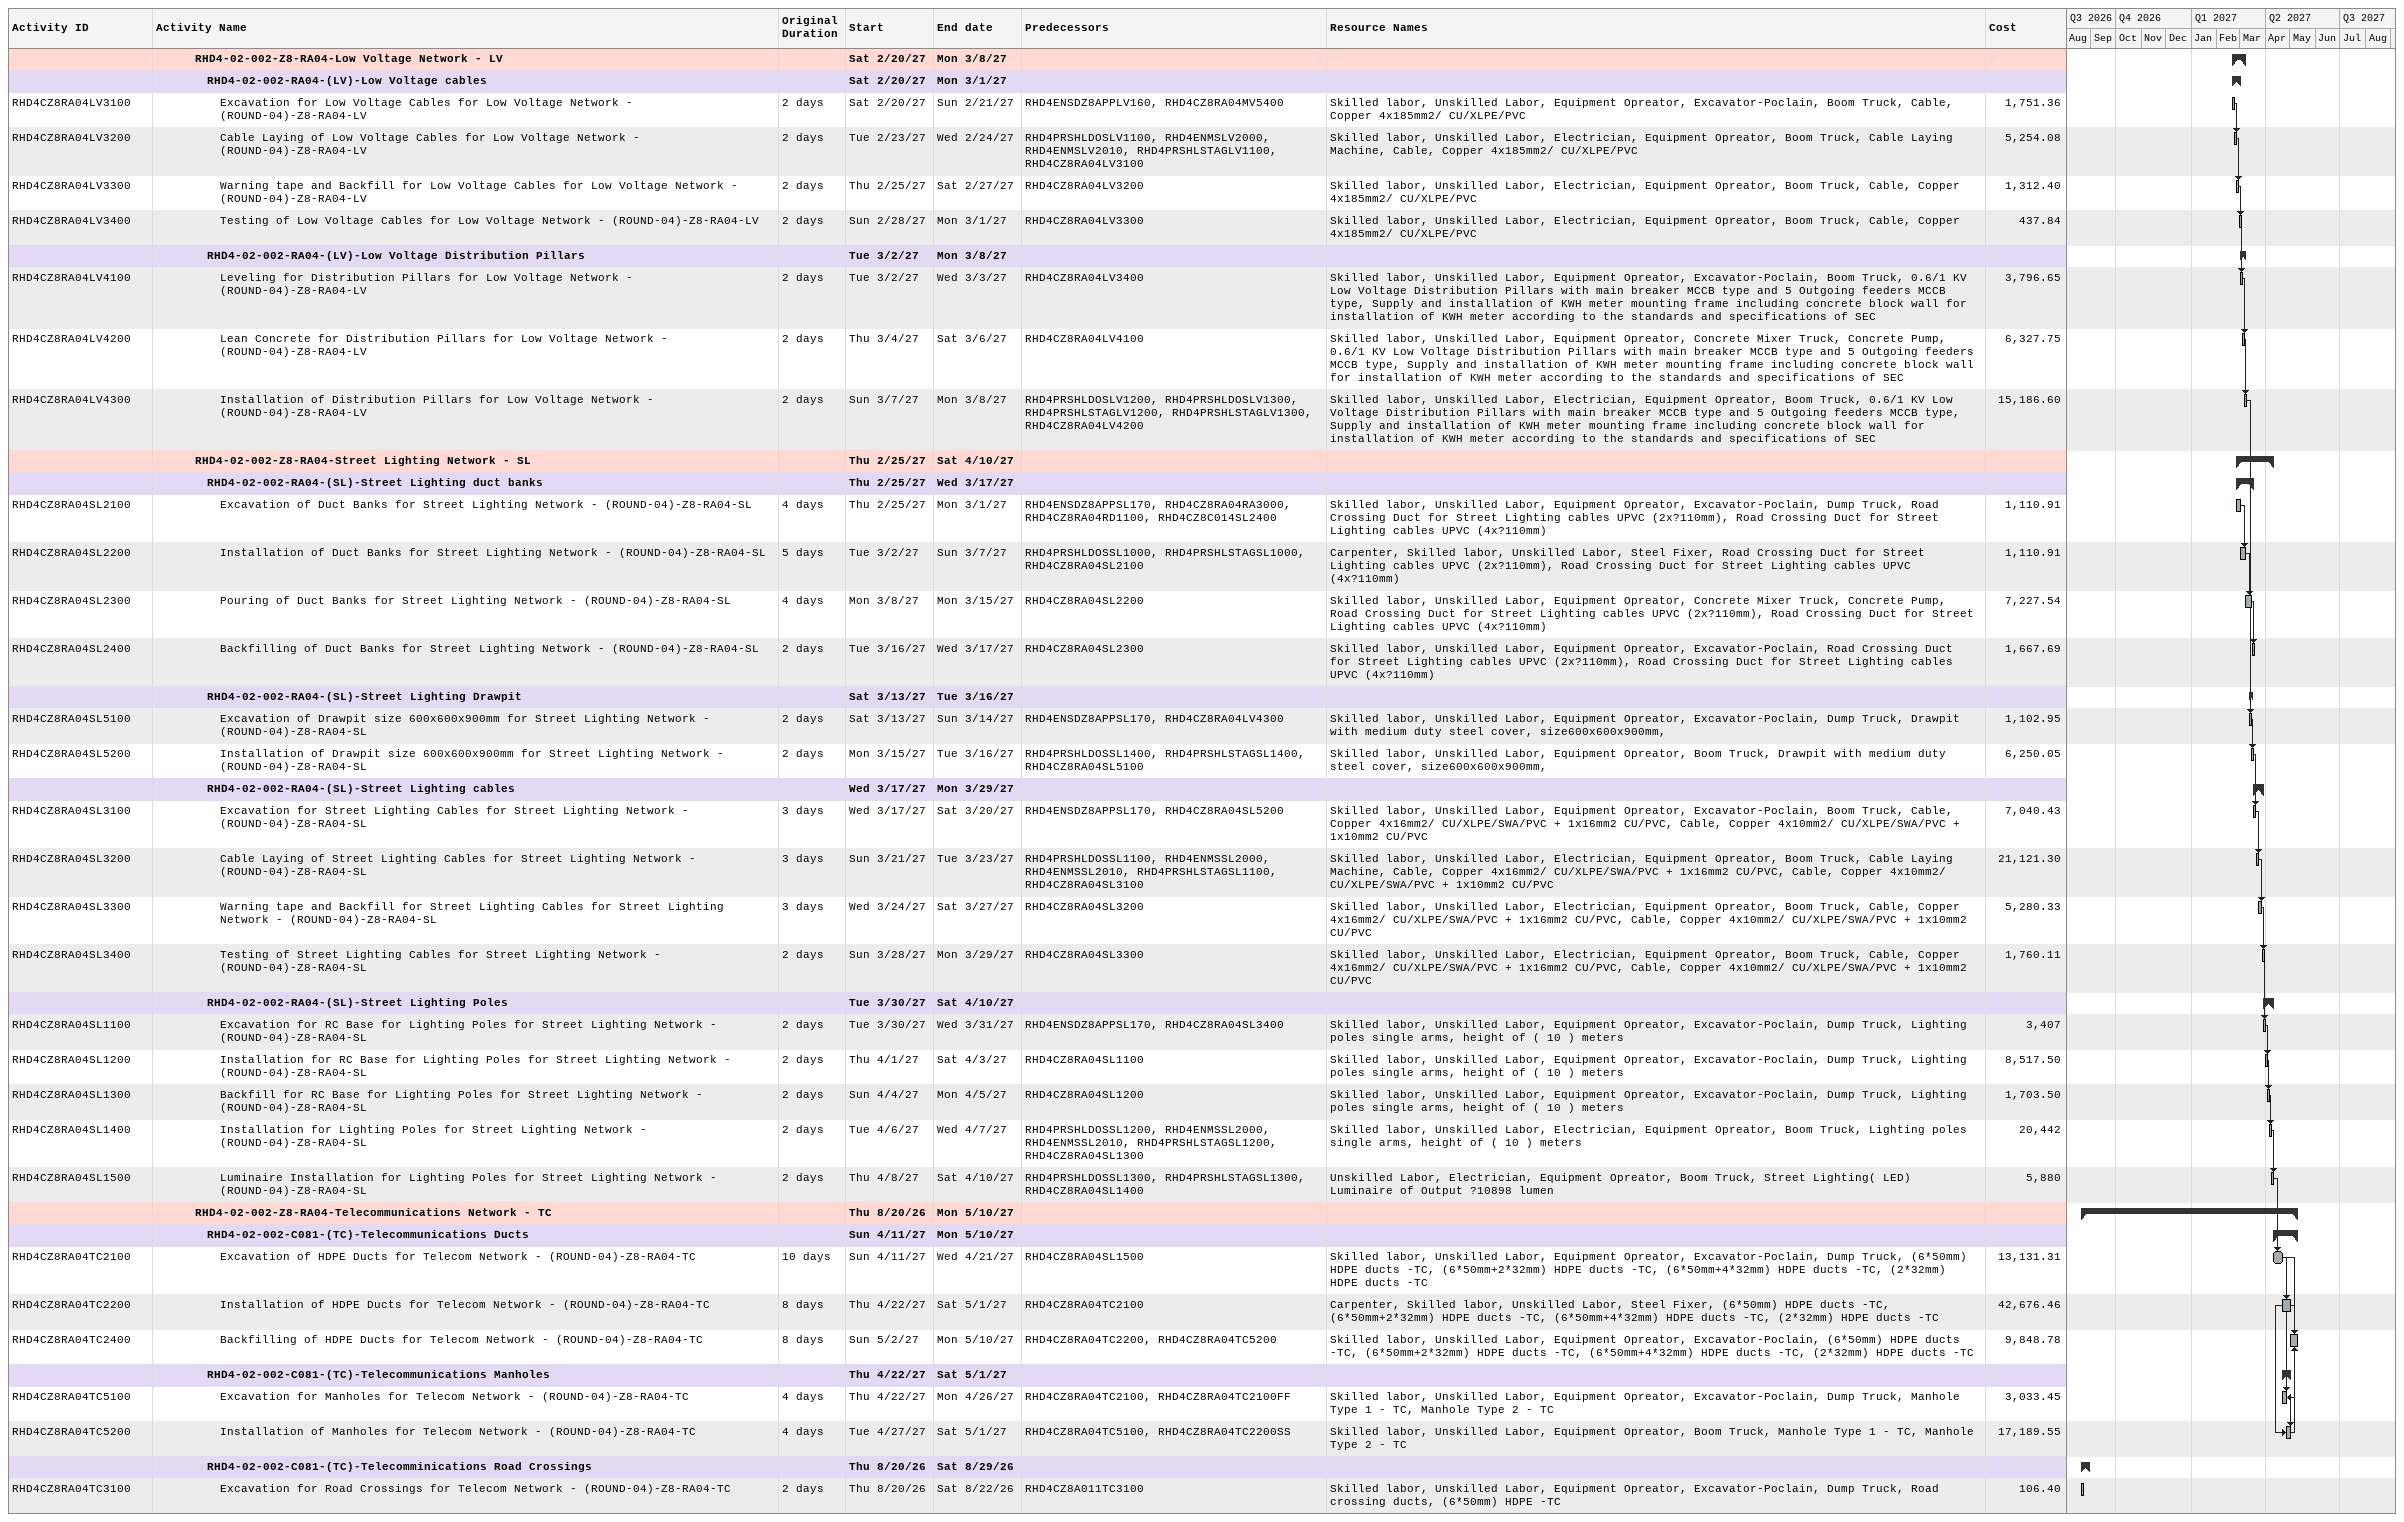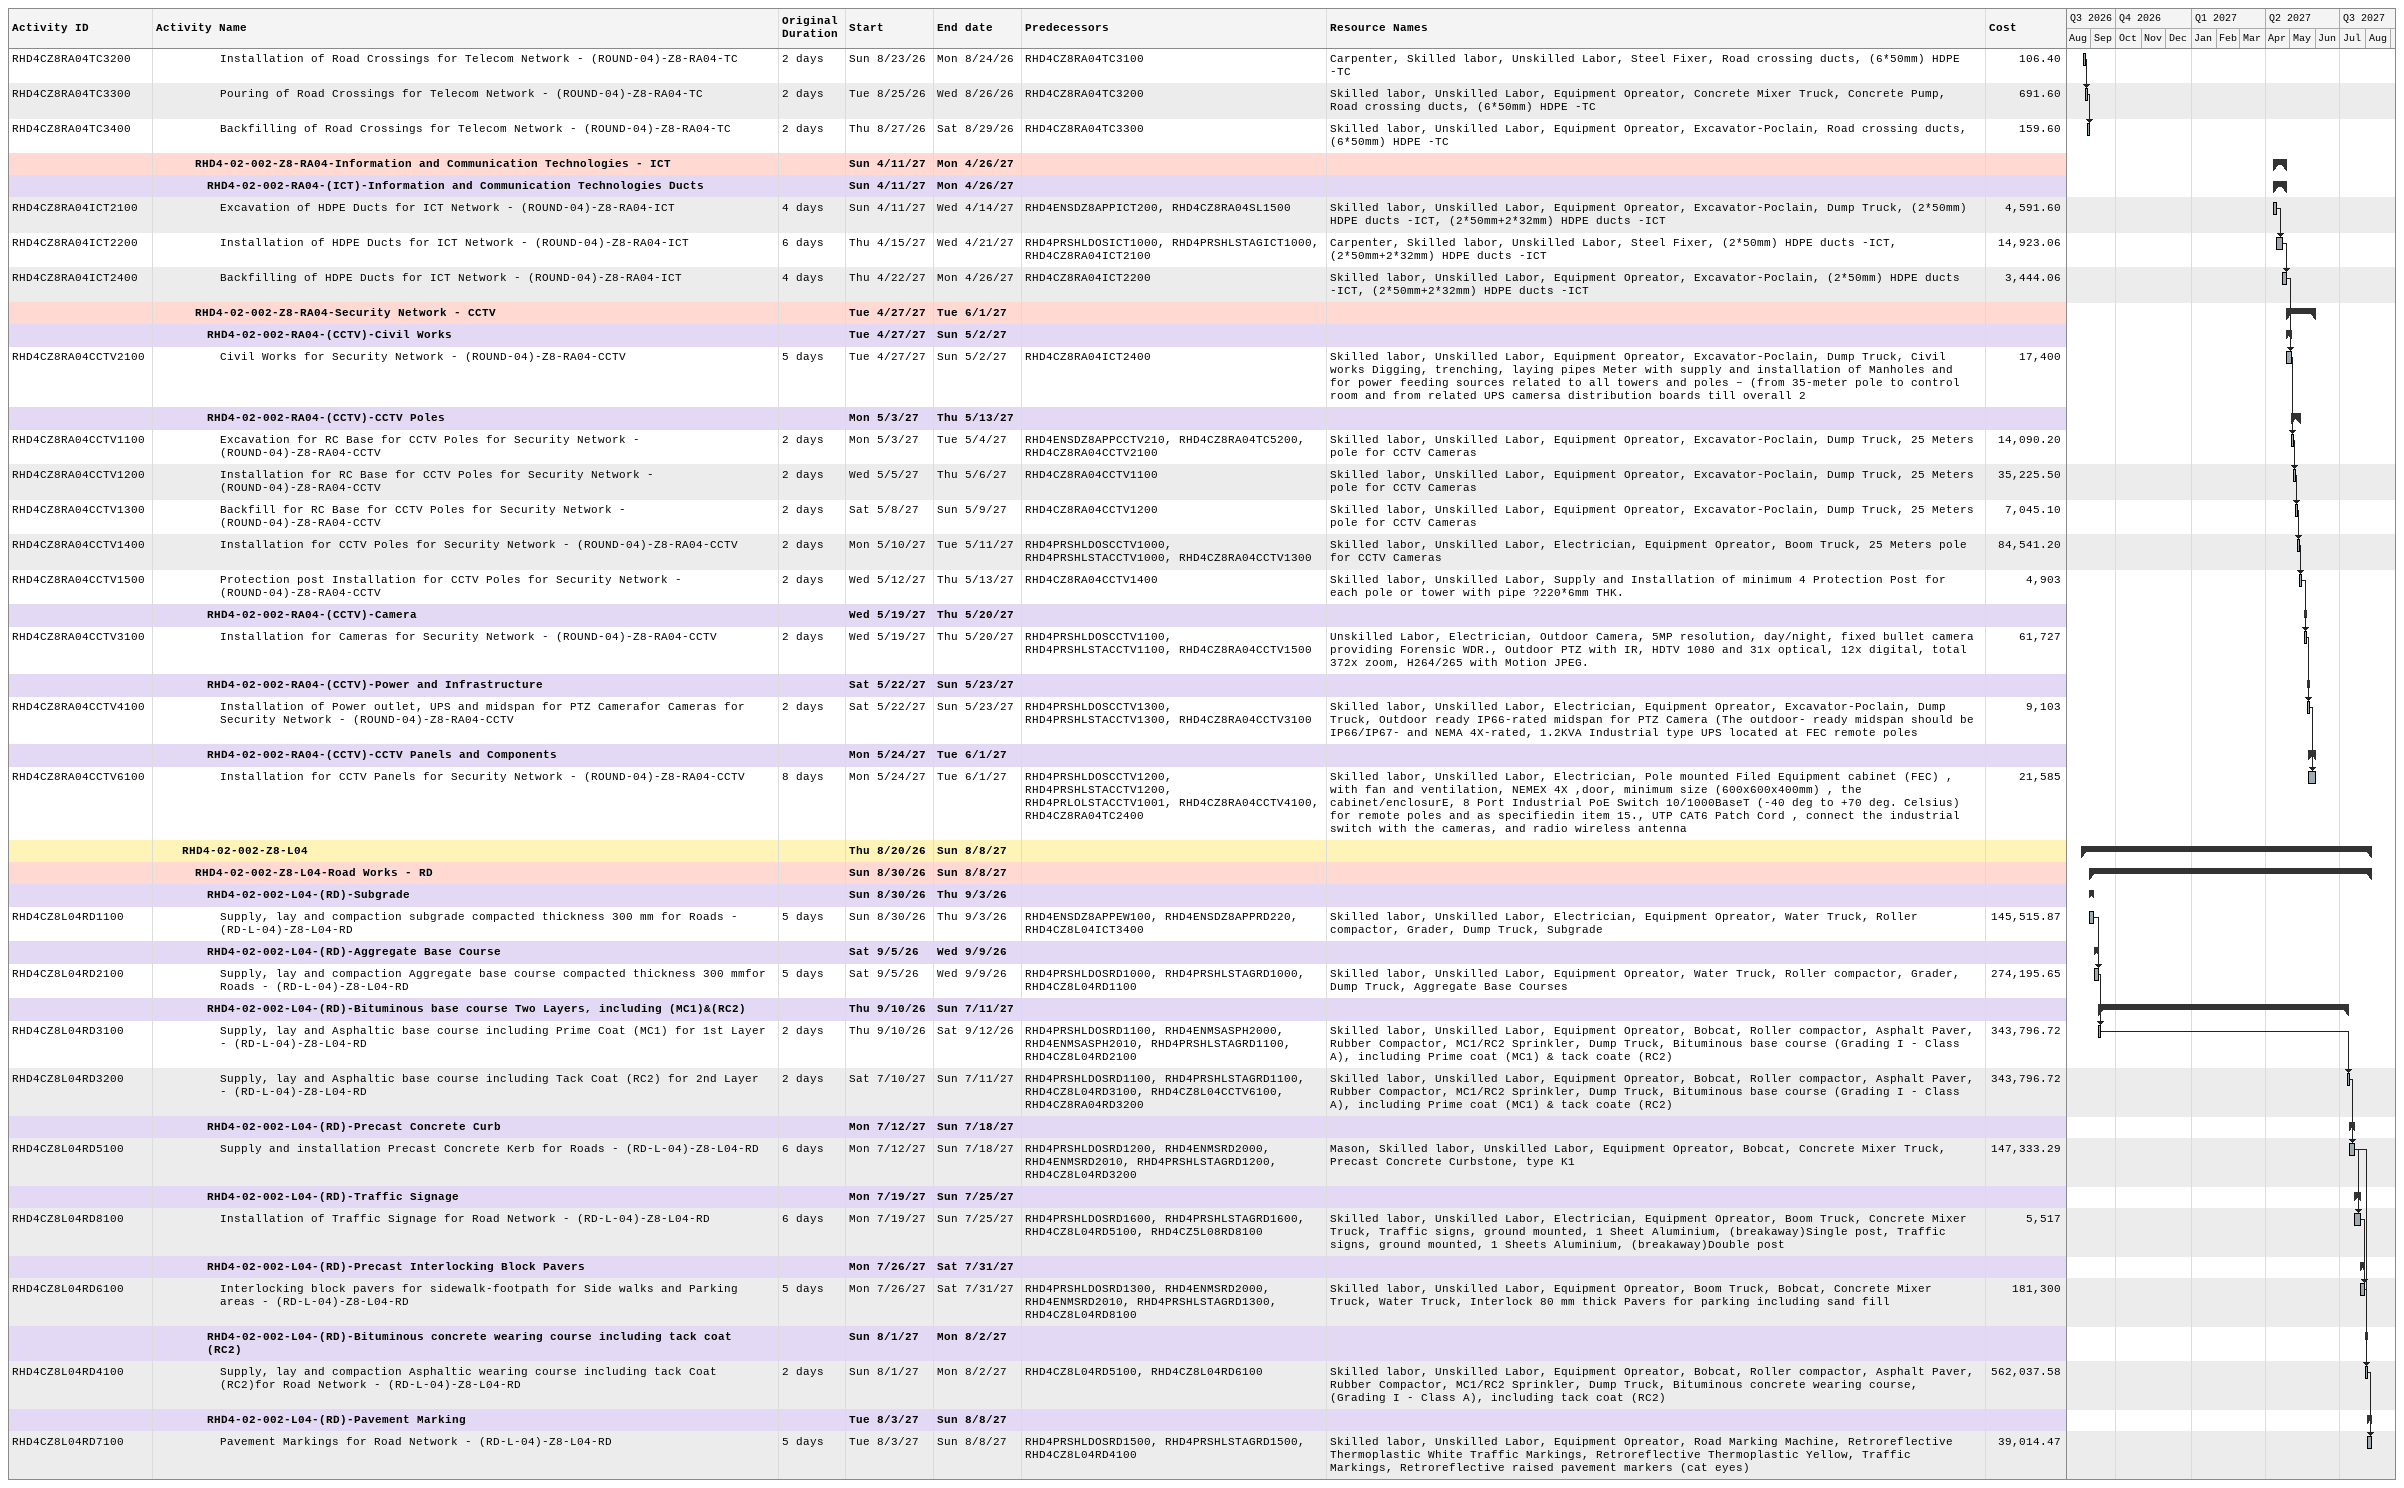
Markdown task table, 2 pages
| ID | Level | Task | Original duration | Start | Finish | Predecessors | Resources | Cost |
|---|---|---|---|---|---|---|---|---|
|  | 4 | **RHD4-02-002-Z8-RA04-Low Voltage Network - LV** |  | 2027-02-20 | 2027-03-08 |  |  |  |
|  | 5 | **RHD4-02-002-RA04-(LV)-Low Voltage cables** |  | 2027-02-20 | 2027-03-01 |  |  |  |
| RHD4CZ8RA04LV3100 | 6 | Excavation for Low Voltage Cables for Low Voltage Network - (ROUND-04)-Z8-RA04-LV | 2d | 2027-02-20 | 2027-02-21 | RHD4ENSDZ8APPLV160, RHD4CZ8RA04MV5400 | Skilled labor, Unskilled Labor, Equipment Opreator, Excavator-Poclain, Boom Truck, Cable, Copper 4x185mm2/ CU/XLPE/PVC | 1751.36 |
| RHD4CZ8RA04LV3200 | 6 | Cable Laying of Low Voltage Cables for Low Voltage Network - (ROUND-04)-Z8-RA04-LV | 2d | 2027-02-23 | 2027-02-24 | RHD4PRSHLDOSLV1100, RHD4ENMSLV2000, RHD4ENMSLV2010, RHD4PRSHLSTAGLV1100, RHD4CZ8RA04LV3100 | Skilled labor, Unskilled Labor, Electrician, Equipment Opreator, Boom Truck, Cable Laying Machine, Cable, Copper 4x185mm2/ CU/XLPE/PVC | 5254.08 |
| RHD4CZ8RA04LV3300 | 6 | Warning tape and Backfill for Low Voltage Cables for Low Voltage Network - (ROUND-04)-Z8-RA04-LV | 2d | 2027-02-25 | 2027-02-27 | RHD4CZ8RA04LV3200 | Skilled labor, Unskilled Labor, Electrician, Equipment Opreator, Boom Truck, Cable, Copper 4x185mm2/ CU/XLPE/PVC | 1312.40 |
| RHD4CZ8RA04LV3400 | 6 | Testing of Low Voltage Cables for Low Voltage Network - (ROUND-04)-Z8-RA04-LV | 2d | 2027-02-28 | 2027-03-01 | RHD4CZ8RA04LV3300 | Skilled labor, Unskilled Labor, Electrician, Equipment Opreator, Boom Truck, Cable, Copper 4x185mm2/ CU/XLPE/PVC | 437.84 |
|  | 5 | **RHD4-02-002-RA04-(LV)-Low Voltage Distribution Pillars** |  | 2027-03-02 | 2027-03-08 |  |  |  |
| RHD4CZ8RA04LV4100 | 6 | Leveling for Distribution Pillars for Low Voltage Network - (ROUND-04)-Z8-RA04-LV | 2d | 2027-03-02 | 2027-03-03 | RHD4CZ8RA04LV3400 | Skilled labor, Unskilled Labor, Equipment Opreator, Excavator-Poclain, Boom Truck, 0.6/1 KV Low Voltage Distribution Pillars with main breaker MCCB type and 5 Outgoing feeders MCCB type, Supply and installation of KWH meter mounting frame including concrete block wall for installation of KWH meter according to the standards and specifications of SEC | 3796.65 |
| RHD4CZ8RA04LV4200 | 6 | Lean Concrete for Distribution Pillars for Low Voltage Network - (ROUND-04)-Z8-RA04-LV | 2d | 2027-03-04 | 2027-03-06 | RHD4CZ8RA04LV4100 | Skilled labor, Unskilled Labor, Equipment Opreator, Concrete Mixer Truck, Concrete Pump, 0.6/1 KV Low Voltage Distribution Pillars with main breaker MCCB type and 5 Outgoing feeders MCCB type, Supply and installation of KWH meter mounting frame including concrete block wall for installation of KWH meter according to the standards and specifications of SEC | 6327.75 |
| RHD4CZ8RA04LV4300 | 6 | Installation of Distribution Pillars for Low Voltage Network - (ROUND-04)-Z8-RA04-LV | 2d | 2027-03-07 | 2027-03-08 | RHD4PRSHLDOSLV1200, RHD4PRSHLDOSLV1300, RHD4PRSHLSTAGLV1200, RHD4PRSHLSTAGLV1300, RHD4CZ8RA04LV4200 | Skilled labor, Unskilled Labor, Electrician, Equipment Opreator, Boom Truck, 0.6/1 KV Low Voltage Distribution Pillars with main breaker MCCB type and 5 Outgoing feeders MCCB type, Supply and installation of KWH meter mounting frame including concrete block wall for installation of KWH meter according to the standards and specifications of SEC | 15186.60 |
|  | 4 | **RHD4-02-002-Z8-RA04-Street Lighting Network - SL** |  | 2027-02-25 | 2027-04-10 |  |  |  |
|  | 5 | **RHD4-02-002-RA04-(SL)-Street Lighting duct banks** |  | 2027-02-25 | 2027-03-17 |  |  |  |
| RHD4CZ8RA04SL2100 | 6 | Excavation of Duct Banks for Street Lighting Network - (ROUND-04)-Z8-RA04-SL | 4d | 2027-02-25 | 2027-03-01 | RHD4ENSDZ8APPSL170, RHD4CZ8RA04RA3000, RHD4CZ8RA04RD1100, RHD4CZ8C014SL2400 | Skilled labor, Unskilled Labor, Equipment Opreator, Excavator-Poclain, Dump Truck, Road Crossing Duct for Street Lighting cables UPVC (2x?110mm), Road Crossing Duct for Street Lighting cables UPVC (4x?110mm) | 1110.91 |
| RHD4CZ8RA04SL2200 | 6 | Installation of Duct Banks for Street Lighting Network - (ROUND-04)-Z8-RA04-SL | 5d | 2027-03-02 | 2027-03-07 | RHD4PRSHLDOSSL1000, RHD4PRSHLSTAGSL1000, RHD4CZ8RA04SL2100 | Carpenter, Skilled labor, Unskilled Labor, Steel Fixer, Road Crossing Duct for Street Lighting cables UPVC (2x?110mm), Road Crossing Duct for Street Lighting cables UPVC (4x?110mm) | 1110.91 |
| RHD4CZ8RA04SL2300 | 6 | Pouring of Duct Banks for Street Lighting Network - (ROUND-04)-Z8-RA04-SL | 4d | 2027-03-08 | 2027-03-15 | RHD4CZ8RA04SL2200 | Skilled labor, Unskilled Labor, Equipment Opreator, Concrete Mixer Truck, Concrete Pump, Road Crossing Duct for Street Lighting cables UPVC (2x?110mm), Road Crossing Duct for Street Lighting cables UPVC (4x?110mm) | 7227.54 |
| RHD4CZ8RA04SL2400 | 6 | Backfilling of Duct Banks for Street Lighting Network - (ROUND-04)-Z8-RA04-SL | 2d | 2027-03-16 | 2027-03-17 | RHD4CZ8RA04SL2300 | Skilled labor, Unskilled Labor, Equipment Opreator, Excavator-Poclain, Road Crossing Duct for Street Lighting cables UPVC (2x?110mm), Road Crossing Duct for Street Lighting cables UPVC (4x?110mm) | 1667.69 |
|  | 5 | **RHD4-02-002-RA04-(SL)-Street Lighting Drawpit** |  | 2027-03-13 | 2027-03-16 |  |  |  |
| RHD4CZ8RA04SL5100 | 6 | Excavation of Drawpit size 600x600x900mm for Street Lighting Network - (ROUND-04)-Z8-RA04-SL | 2d | 2027-03-13 | 2027-03-14 | RHD4ENSDZ8APPSL170, RHD4CZ8RA04LV4300 | Skilled labor, Unskilled Labor, Equipment Opreator, Excavator-Poclain, Dump Truck, Drawpit with medium duty steel cover, size600x600x900mm, | 1102.95 |
| RHD4CZ8RA04SL5200 | 6 | Installation of Drawpit size 600x600x900mm for Street Lighting Network - (ROUND-04)-Z8-RA04-SL | 2d | 2027-03-15 | 2027-03-16 | RHD4PRSHLDOSSL1400, RHD4PRSHLSTAGSL1400, RHD4CZ8RA04SL5100 | Skilled labor, Unskilled Labor, Equipment Opreator, Boom Truck, Drawpit with medium duty steel cover, size600x600x900mm, | 6250.05 |
|  | 5 | **RHD4-02-002-RA04-(SL)-Street Lighting cables** |  | 2027-03-17 | 2027-03-29 |  |  |  |
| RHD4CZ8RA04SL3100 | 6 | Excavation for Street Lighting Cables for Street Lighting Network - (ROUND-04)-Z8-RA04-SL | 3d | 2027-03-17 | 2027-03-20 | RHD4ENSDZ8APPSL170, RHD4CZ8RA04SL5200 | Skilled labor, Unskilled Labor, Equipment Opreator, Excavator-Poclain, Boom Truck, Cable, Copper 4x16mm2/ CU/XLPE/SWA/PVC + 1x16mm2 CU/PVC, Cable, Copper 4x10mm2/ CU/XLPE/SWA/PVC + 1x10mm2 CU/PVC | 7040.43 |
| RHD4CZ8RA04SL3200 | 6 | Cable Laying of Street Lighting Cables for Street Lighting Network - (ROUND-04)-Z8-RA04-SL | 3d | 2027-03-21 | 2027-03-23 | RHD4PRSHLDOSSL1100, RHD4ENMSSL2000, RHD4ENMSSL2010, RHD4PRSHLSTAGSL1100, RHD4CZ8RA04SL3100 | Skilled labor, Unskilled Labor, Electrician, Equipment Opreator, Boom Truck, Cable Laying Machine, Cable, Copper 4x16mm2/ CU/XLPE/SWA/PVC + 1x16mm2 CU/PVC, Cable, Copper 4x10mm2/ CU/XLPE/SWA/PVC + 1x10mm2 CU/PVC | 21121.30 |
| RHD4CZ8RA04SL3300 | 6 | Warning tape and Backfill for Street Lighting Cables for Street Lighting Network - (ROUND-04)-Z8-RA04-SL | 3d | 2027-03-24 | 2027-03-27 | RHD4CZ8RA04SL3200 | Skilled labor, Unskilled Labor, Electrician, Equipment Opreator, Boom Truck, Cable, Copper 4x16mm2/ CU/XLPE/SWA/PVC + 1x16mm2 CU/PVC, Cable, Copper 4x10mm2/ CU/XLPE/SWA/PVC + 1x10mm2 CU/PVC | 5280.33 |
| RHD4CZ8RA04SL3400 | 6 | Testing of Street Lighting Cables for Street Lighting Network - (ROUND-04)-Z8-RA04-SL | 2d | 2027-03-28 | 2027-03-29 | RHD4CZ8RA04SL3300 | Skilled labor, Unskilled Labor, Electrician, Equipment Opreator, Boom Truck, Cable, Copper 4x16mm2/ CU/XLPE/SWA/PVC + 1x16mm2 CU/PVC, Cable, Copper 4x10mm2/ CU/XLPE/SWA/PVC + 1x10mm2 CU/PVC | 1760.11 |
|  | 5 | **RHD4-02-002-RA04-(SL)-Street Lighting Poles** |  | 2027-03-30 | 2027-04-10 |  |  |  |
| RHD4CZ8RA04SL1100 | 6 | Excavation for RC Base for Lighting Poles for Street Lighting Network - (ROUND-04)-Z8-RA04-SL | 2d | 2027-03-30 | 2027-03-31 | RHD4ENSDZ8APPSL170, RHD4CZ8RA04SL3400 | Skilled labor, Unskilled Labor, Equipment Opreator, Excavator-Poclain, Dump Truck, Lighting poles single arms, height of ( 10 ) meters | 3407 |
| RHD4CZ8RA04SL1200 | 6 | Installation for RC Base for Lighting Poles for Street Lighting Network - (ROUND-04)-Z8-RA04-SL | 2d | 2027-04-01 | 2027-04-03 | RHD4CZ8RA04SL1100 | Skilled labor, Unskilled Labor, Equipment Opreator, Excavator-Poclain, Dump Truck, Lighting poles single arms, height of ( 10 ) meters | 8517.50 |
| RHD4CZ8RA04SL1300 | 6 | Backfill for RC Base for Lighting Poles for Street Lighting Network - (ROUND-04)-Z8-RA04-SL | 2d | 2027-04-04 | 2027-04-05 | RHD4CZ8RA04SL1200 | Skilled labor, Unskilled Labor, Equipment Opreator, Excavator-Poclain, Dump Truck, Lighting poles single arms, height of ( 10 ) meters | 1703.50 |
| RHD4CZ8RA04SL1400 | 6 | Installation for Lighting Poles for Street Lighting Network - (ROUND-04)-Z8-RA04-SL | 2d | 2027-04-06 | 2027-04-07 | RHD4PRSHLDOSSL1200, RHD4ENMSSL2000, RHD4ENMSSL2010, RHD4PRSHLSTAGSL1200, RHD4CZ8RA04SL1300 | Skilled labor, Unskilled Labor, Electrician, Equipment Opreator, Boom Truck, Lighting poles single arms, height of ( 10 ) meters | 20442 |
| RHD4CZ8RA04SL1500 | 6 | Luminaire Installation for Lighting Poles for Street Lighting Network - (ROUND-04)-Z8-RA04-SL | 2d | 2027-04-08 | 2027-04-10 | RHD4PRSHLDOSSL1300, RHD4PRSHLSTAGSL1300, RHD4CZ8RA04SL1400 | Unskilled Labor, Electrician, Equipment Opreator, Boom Truck, Street Lighting( LED) Luminaire of Output ?10898 lumen | 5880 |
|  | 4 | **RHD4-02-002-Z8-RA04-Telecommunications Network - TC** |  | 2026-08-20 | 2027-05-10 |  |  |  |
|  | 5 | **RHD4-02-002-C081-(TC)-Telecommunications Ducts** |  | 2027-04-11 | 2027-05-10 |  |  |  |
| RHD4CZ8RA04TC2100 | 6 | Excavation of HDPE Ducts for Telecom Network - (ROUND-04)-Z8-RA04-TC | 10d | 2027-04-11 | 2027-04-21 | RHD4CZ8RA04SL1500 | Skilled labor, Unskilled Labor, Equipment Opreator, Excavator-Poclain, Dump Truck, (6*50mm) HDPE ducts -TC, (6*50mm+2*32mm) HDPE ducts -TC, (6*50mm+4*32mm) HDPE ducts -TC, (2*32mm) HDPE ducts -TC | 13131.31 |
| RHD4CZ8RA04TC2200 | 6 | Installation of HDPE Ducts for Telecom Network - (ROUND-04)-Z8-RA04-TC | 8d | 2027-04-22 | 2027-05-01 | RHD4CZ8RA04TC2100 | Carpenter, Skilled labor, Unskilled Labor, Steel Fixer, (6*50mm) HDPE ducts -TC, (6*50mm+2*32mm) HDPE ducts -TC, (6*50mm+4*32mm) HDPE ducts -TC, (2*32mm) HDPE ducts -TC | 42676.46 |
| RHD4CZ8RA04TC2400 | 6 | Backfilling of HDPE Ducts for Telecom Network - (ROUND-04)-Z8-RA04-TC | 8d | 2027-05-02 | 2027-05-10 | RHD4CZ8RA04TC2200, RHD4CZ8RA04TC5200 | Skilled labor, Unskilled Labor, Equipment Opreator, Excavator-Poclain, (6*50mm) HDPE ducts -TC, (6*50mm+2*32mm) HDPE ducts -TC, (6*50mm+4*32mm) HDPE ducts -TC, (2*32mm) HDPE ducts -TC | 9848.78 |
|  | 5 | **RHD4-02-002-C081-(TC)-Telecommunications Manholes** |  | 2027-04-22 | 2027-05-01 |  |  |  |
| RHD4CZ8RA04TC5100 | 6 | Excavation for Manholes for Telecom Network - (ROUND-04)-Z8-RA04-TC | 4d | 2027-04-22 | 2027-04-26 | RHD4CZ8RA04TC2100, RHD4CZ8RA04TC2100FF | Skilled labor, Unskilled Labor, Equipment Opreator, Excavator-Poclain, Dump Truck, Manhole Type 1 - TC, Manhole Type 2 - TC | 3033.45 |
| RHD4CZ8RA04TC5200 | 6 | Installation of Manholes for Telecom Network - (ROUND-04)-Z8-RA04-TC | 4d | 2027-04-27 | 2027-05-01 | RHD4CZ8RA04TC5100, RHD4CZ8RA04TC2200SS | Skilled labor, Unskilled Labor, Equipment Opreator, Boom Truck, Manhole Type 1 - TC, Manhole Type 2 - TC | 17189.55 |
|  | 5 | **RHD4-02-002-C081-(TC)-Telecomminications Road Crossings** |  | 2026-08-20 | 2026-08-29 |  |  |  |
| RHD4CZ8RA04TC3100 | 6 | Excavation for Road Crossings for Telecom Network - (ROUND-04)-Z8-RA04-TC | 2d | 2026-08-20 | 2026-08-22 | RHD4CZ8A011TC3100 | Skilled labor, Unskilled Labor, Equipment Opreator, Excavator-Poclain, Dump Truck, Road crossing ducts, (6*50mm) HDPE -TC | 106.40 |
| RHD4CZ8RA04TC3200 | 6 | Installation of Road Crossings for Telecom Network - (ROUND-04)-Z8-RA04-TC | 2d | 2026-08-23 | 2026-08-24 | RHD4CZ8RA04TC3100 | Carpenter, Skilled labor, Unskilled Labor, Steel Fixer, Road crossing ducts, (6*50mm) HDPE -TC | 106.40 |
| RHD4CZ8RA04TC3300 | 6 | Pouring of Road Crossings for Telecom Network - (ROUND-04)-Z8-RA04-TC | 2d | 2026-08-25 | 2026-08-26 | RHD4CZ8RA04TC3200 | Skilled labor, Unskilled Labor, Equipment Opreator, Concrete Mixer Truck, Concrete Pump, Road crossing ducts, (6*50mm) HDPE -TC | 691.60 |
| RHD4CZ8RA04TC3400 | 6 | Backfilling of Road Crossings for Telecom Network - (ROUND-04)-Z8-RA04-TC | 2d | 2026-08-27 | 2026-08-29 | RHD4CZ8RA04TC3300 | Skilled labor, Unskilled Labor, Equipment Opreator, Excavator-Poclain, Road crossing ducts, (6*50mm) HDPE -TC | 159.60 |
|  | 4 | **RHD4-02-002-Z8-RA04-Information and Communication Technologies - ICT** |  | 2027-04-11 | 2027-04-26 |  |  |  |
|  | 5 | **RHD4-02-002-RA04-(ICT)-Information and Communication Technologies Ducts** |  | 2027-04-11 | 2027-04-26 |  |  |  |
| RHD4CZ8RA04ICT2100 | 6 | Excavation of HDPE Ducts for ICT Network - (ROUND-04)-Z8-RA04-ICT | 4d | 2027-04-11 | 2027-04-14 | RHD4ENSDZ8APPICT200, RHD4CZ8RA04SL1500 | Skilled labor, Unskilled Labor, Equipment Opreator, Excavator-Poclain, Dump Truck, (2*50mm) HDPE ducts -ICT, (2*50mm+2*32mm) HDPE ducts -ICT | 4591.60 |
| RHD4CZ8RA04ICT2200 | 6 | Installation of HDPE Ducts for ICT Network - (ROUND-04)-Z8-RA04-ICT | 6d | 2027-04-15 | 2027-04-21 | RHD4PRSHLDOSICT1000, RHD4PRSHLSTAGICT1000, RHD4CZ8RA04ICT2100 | Carpenter, Skilled labor, Unskilled Labor, Steel Fixer, (2*50mm) HDPE ducts -ICT, (2*50mm+2*32mm) HDPE ducts -ICT | 14923.06 |
| RHD4CZ8RA04ICT2400 | 6 | Backfilling of HDPE Ducts for ICT Network - (ROUND-04)-Z8-RA04-ICT | 4d | 2027-04-22 | 2027-04-26 | RHD4CZ8RA04ICT2200 | Skilled labor, Unskilled Labor, Equipment Opreator, Excavator-Poclain, (2*50mm) HDPE ducts -ICT, (2*50mm+2*32mm) HDPE ducts -ICT | 3444.06 |
|  | 4 | **RHD4-02-002-Z8-RA04-Security Network - CCTV** |  | 2027-04-27 | 2027-06-01 |  |  |  |
|  | 5 | **RHD4-02-002-RA04-(CCTV)-Civil Works** |  | 2027-04-27 | 2027-05-02 |  |  |  |
| RHD4CZ8RA04CCTV2100 | 6 | Civil Works for Security Network - (ROUND-04)-Z8-RA04-CCTV | 5d | 2027-04-27 | 2027-05-02 | RHD4CZ8RA04ICT2400 | Skilled labor, Unskilled Labor, Equipment Opreator, Excavator-Poclain, Dump Truck, Civil works Digging, trenching, laying pipes Meter with supply and installation of Manholes and for power feeding sources related to all towers and poles – (from 35-meter pole to control room and from related UPS camersa distribution boards till overall 2 | 17400 |
|  | 5 | **RHD4-02-002-RA04-(CCTV)-CCTV Poles** |  | 2027-05-03 | 2027-05-13 |  |  |  |
| RHD4CZ8RA04CCTV1100 | 6 | Excavation for RC Base for CCTV Poles for Security Network - (ROUND-04)-Z8-RA04-CCTV | 2d | 2027-05-03 | 2027-05-04 | RHD4ENSDZ8APPCCTV210, RHD4CZ8RA04TC5200, RHD4CZ8RA04CCTV2100 | Skilled labor, Unskilled Labor, Equipment Opreator, Excavator-Poclain, Dump Truck, 25 Meters pole for CCTV Cameras | 14090.20 |
| RHD4CZ8RA04CCTV1200 | 6 | Installation for RC Base for CCTV Poles for Security Network - (ROUND-04)-Z8-RA04-CCTV | 2d | 2027-05-05 | 2027-05-06 | RHD4CZ8RA04CCTV1100 | Skilled labor, Unskilled Labor, Equipment Opreator, Excavator-Poclain, Dump Truck, 25 Meters pole for CCTV Cameras | 35225.50 |
| RHD4CZ8RA04CCTV1300 | 6 | Backfill for RC Base for CCTV Poles for Security Network - (ROUND-04)-Z8-RA04-CCTV | 2d | 2027-05-08 | 2027-05-09 | RHD4CZ8RA04CCTV1200 | Skilled labor, Unskilled Labor, Equipment Opreator, Excavator-Poclain, Dump Truck, 25 Meters pole for CCTV Cameras | 7045.10 |
| RHD4CZ8RA04CCTV1400 | 6 | Installation for CCTV Poles for Security Network - (ROUND-04)-Z8-RA04-CCTV | 2d | 2027-05-10 | 2027-05-11 | RHD4PRSHLDOSCCTV1000, RHD4PRSHLSTACCTV1000, RHD4CZ8RA04CCTV1300 | Skilled labor, Unskilled Labor, Electrician, Equipment Opreator, Boom Truck, 25 Meters pole for CCTV Cameras | 84541.20 |
| RHD4CZ8RA04CCTV1500 | 6 | Protection post Installation for CCTV Poles for Security Network - (ROUND-04)-Z8-RA04-CCTV | 2d | 2027-05-12 | 2027-05-13 | RHD4CZ8RA04CCTV1400 | Skilled labor, Unskilled Labor, Supply and Installation of minimum 4 Protection Post for each pole or tower with pipe ?220*6mm THK. | 4903 |
|  | 5 | **RHD4-02-002-RA04-(CCTV)-Camera** |  | 2027-05-19 | 2027-05-20 |  |  |  |
| RHD4CZ8RA04CCTV3100 | 6 | Installation for Cameras for Security Network - (ROUND-04)-Z8-RA04-CCTV | 2d | 2027-05-19 | 2027-05-20 | RHD4PRSHLDOSCCTV1100, RHD4PRSHLSTACCTV1100, RHD4CZ8RA04CCTV1500 | Unskilled Labor, Electrician, Outdoor Camera, 5MP resolution, day/night, fixed bullet camera providing Forensic WDR., Outdoor PTZ with IR, HDTV 1080 and 31x optical, 12x digital, total 372x zoom, H264/265 with Motion JPEG. | 61727 |
|  | 5 | **RHD4-02-002-RA04-(CCTV)-Power and Infrastructure** |  | 2027-05-22 | 2027-05-23 |  |  |  |
| RHD4CZ8RA04CCTV4100 | 6 | Installation of Power outlet, UPS and midspan for PTZ Camerafor Cameras for Security Network - (ROUND-04)-Z8-RA04-CCTV | 2d | 2027-05-22 | 2027-05-23 | RHD4PRSHLDOSCCTV1300, RHD4PRSHLSTACCTV1300, RHD4CZ8RA04CCTV3100 | Skilled labor, Unskilled Labor, Electrician, Equipment Opreator, Excavator-Poclain, Dump Truck, Outdoor ready IP66-rated midspan for PTZ Camera (The outdoor- ready midspan should be IP66/IP67- and NEMA 4X-rated, 1.2KVA Industrial type UPS located at FEC remote poles | 9103 |
|  | 5 | **RHD4-02-002-RA04-(CCTV)-CCTV Panels and Components** |  | 2027-05-24 | 2027-06-01 |  |  |  |
| RHD4CZ8RA04CCTV6100 | 6 | Installation for CCTV Panels for Security Network - (ROUND-04)-Z8-RA04-CCTV | 8d | 2027-05-24 | 2027-06-01 | RHD4PRSHLDOSCCTV1200, RHD4PRSHLSTACCTV1200, RHD4PRLOLSTACCTV1001, RHD4CZ8RA04CCTV4100, RHD4CZ8RA04TC2400 | Skilled labor, Unskilled Labor, Electrician, Pole mounted Filed Equipment cabinet (FEC) , with fan and ventilation, NEMEX 4X ,door, minimum size (600x600x400mm) , the cabinet/enclosurE, 8 Port Industrial PoE Switch 10/1000BaseT (-40 deg to +70 deg. Celsius) for remote poles and as specifiedin item 15., UTP CAT6 Patch Cord , connect the industrial switch with the cameras, and radio wireless antenna | 21585 |
|  | 3 | **RHD4-02-002-Z8-L04** |  | 2026-08-20 | 2027-08-08 |  |  |  |
|  | 4 | **RHD4-02-002-Z8-L04-Road Works - RD** |  | 2026-08-30 | 2027-08-08 |  |  |  |
|  | 5 | **RHD4-02-002-L04-(RD)-Subgrade** |  | 2026-08-30 | 2026-09-03 |  |  |  |
| RHD4CZ8L04RD1100 | 6 | Supply, lay and compaction subgrade compacted thickness 300 mm for Roads - (RD-L-04)-Z8-L04-RD | 5d | 2026-08-30 | 2026-09-03 | RHD4ENSDZ8APPEW100, RHD4ENSDZ8APPRD220, RHD4CZ8L04ICT3400 | Skilled labor, Unskilled Labor, Electrician, Equipment Opreator, Water Truck, Roller compactor, Grader, Dump Truck, Subgrade | 145515.87 |
|  | 5 | **RHD4-02-002-L04-(RD)-Aggregate Base Course** |  | 2026-09-05 | 2026-09-09 |  |  |  |
| RHD4CZ8L04RD2100 | 6 | Supply, lay and compaction Aggregate base course compacted thickness 300 mmfor Roads - (RD-L-04)-Z8-L04-RD | 5d | 2026-09-05 | 2026-09-09 | RHD4PRSHLDOSRD1000, RHD4PRSHLSTAGRD1000, RHD4CZ8L04RD1100 | Skilled labor, Unskilled Labor, Equipment Opreator, Water Truck, Roller compactor, Grader, Dump Truck, Aggregate Base Courses | 274195.65 |
|  | 5 | **RHD4-02-002-L04-(RD)-Bituminous base course Two Layers, including (MC1)&(RC2)** |  | 2026-09-10 | 2027-07-11 |  |  |  |
| RHD4CZ8L04RD3100 | 6 | Supply, lay and Asphaltic base course including Prime Coat (MC1) for 1st Layer - (RD-L-04)-Z8-L04-RD | 2d | 2026-09-10 | 2026-09-12 | RHD4PRSHLDOSRD1100, RHD4ENMSASPH2000, RHD4ENMSASPH2010, RHD4PRSHLSTAGRD1100, RHD4CZ8L04RD2100 | Skilled labor, Unskilled Labor, Equipment Opreator, Bobcat, Roller compactor, Asphalt Paver, Rubber Compactor, MC1/RC2 Sprinkler, Dump Truck, Bituminous base course (Grading I - Class A), including Prime coat (MC1) & tack coate (RC2) | 343796.72 |
| RHD4CZ8L04RD3200 | 6 | Supply, lay and Asphaltic base course including Tack Coat (RC2) for 2nd Layer - (RD-L-04)-Z8-L04-RD | 2d | 2027-07-10 | 2027-07-11 | RHD4PRSHLDOSRD1100, RHD4PRSHLSTAGRD1100, RHD4CZ8L04RD3100, RHD4CZ8L04CCTV6100, RHD4CZ8RA04RD3200 | Skilled labor, Unskilled Labor, Equipment Opreator, Bobcat, Roller compactor, Asphalt Paver, Rubber Compactor, MC1/RC2 Sprinkler, Dump Truck, Bituminous base course (Grading I - Class A), including Prime coat (MC1) & tack coate (RC2) | 343796.72 |
|  | 5 | **RHD4-02-002-L04-(RD)-Precast Concrete Curb** |  | 2027-07-12 | 2027-07-18 |  |  |  |
| RHD4CZ8L04RD5100 | 6 | Supply and installation Precast Concrete Kerb for Roads - (RD-L-04)-Z8-L04-RD | 6d | 2027-07-12 | 2027-07-18 | RHD4PRSHLDOSRD1200, RHD4ENMSRD2000, RHD4ENMSRD2010, RHD4PRSHLSTAGRD1200, RHD4CZ8L04RD3200 | Mason, Skilled labor, Unskilled Labor, Equipment Opreator, Bobcat, Concrete Mixer Truck, Precast Concrete Curbstone, type K1 | 147333.29 |
|  | 5 | **RHD4-02-002-L04-(RD)-Traffic Signage** |  | 2027-07-19 | 2027-07-25 |  |  |  |
| RHD4CZ8L04RD8100 | 6 | Installation of Traffic Signage for Road Network - (RD-L-04)-Z8-L04-RD | 6d | 2027-07-19 | 2027-07-25 | RHD4PRSHLDOSRD1600, RHD4PRSHLSTAGRD1600, RHD4CZ8L04RD5100, RHD4CZ5L08RD8100 | Skilled labor, Unskilled Labor, Electrician, Equipment Opreator, Boom Truck, Concrete Mixer Truck, Traffic signs, ground mounted, 1 Sheet Aluminium, (breakaway)Single post, Traffic signs, ground mounted, 1 Sheets Aluminium, (breakaway)Double post | 5517 |
|  | 5 | **RHD4-02-002-L04-(RD)-Precast Interlocking Block Pavers** |  | 2027-07-26 | 2027-07-31 |  |  |  |
| RHD4CZ8L04RD6100 | 6 | Interlocking block pavers for sidewalk-footpath for Side walks and Parking areas - (RD-L-04)-Z8-L04-RD | 5d | 2027-07-26 | 2027-07-31 | RHD4PRSHLDOSRD1300, RHD4ENMSRD2000, RHD4ENMSRD2010, RHD4PRSHLSTAGRD1300, RHD4CZ8L04RD8100 | Skilled labor, Unskilled Labor, Equipment Opreator, Boom Truck, Bobcat, Concrete Mixer Truck, Water Truck, Interlock 80 mm thick Pavers for parking including sand fill | 181300 |
|  | 5 | **RHD4-02-002-L04-(RD)-Bituminous concrete wearing course including tack coat (RC2)** |  | 2027-08-01 | 2027-08-02 |  |  |  |
| RHD4CZ8L04RD4100 | 6 | Supply, lay and compaction Asphaltic wearing course including tack Coat (RC2)for Road Network - (RD-L-04)-Z8-L04-RD | 2d | 2027-08-01 | 2027-08-02 | RHD4CZ8L04RD5100, RHD4CZ8L04RD6100 | Skilled labor, Unskilled Labor, Equipment Opreator, Bobcat, Roller compactor, Asphalt Paver, Rubber Compactor, MC1/RC2 Sprinkler, Dump Truck, Bituminous concrete wearing course, (Grading I - Class A), including tack coat (RC2) | 562037.58 |
|  | 5 | **RHD4-02-002-L04-(RD)-Pavement Marking** |  | 2027-08-03 | 2027-08-08 |  |  |  |
| RHD4CZ8L04RD7100 | 6 | Pavement Markings for Road Network - (RD-L-04)-Z8-L04-RD | 5d | 2027-08-03 | 2027-08-08 | RHD4PRSHLDOSRD1500, RHD4PRSHLSTAGRD1500, RHD4CZ8L04RD4100 | Skilled labor, Unskilled Labor, Equipment Opreator, Road Marking Machine, Retroreflective Thermoplastic White Traffic Markings, Retroreflective Thermoplastic Yellow, Traffic Markings, Retroreflective raised pavement markers (cat eyes) | 39014.47 |
